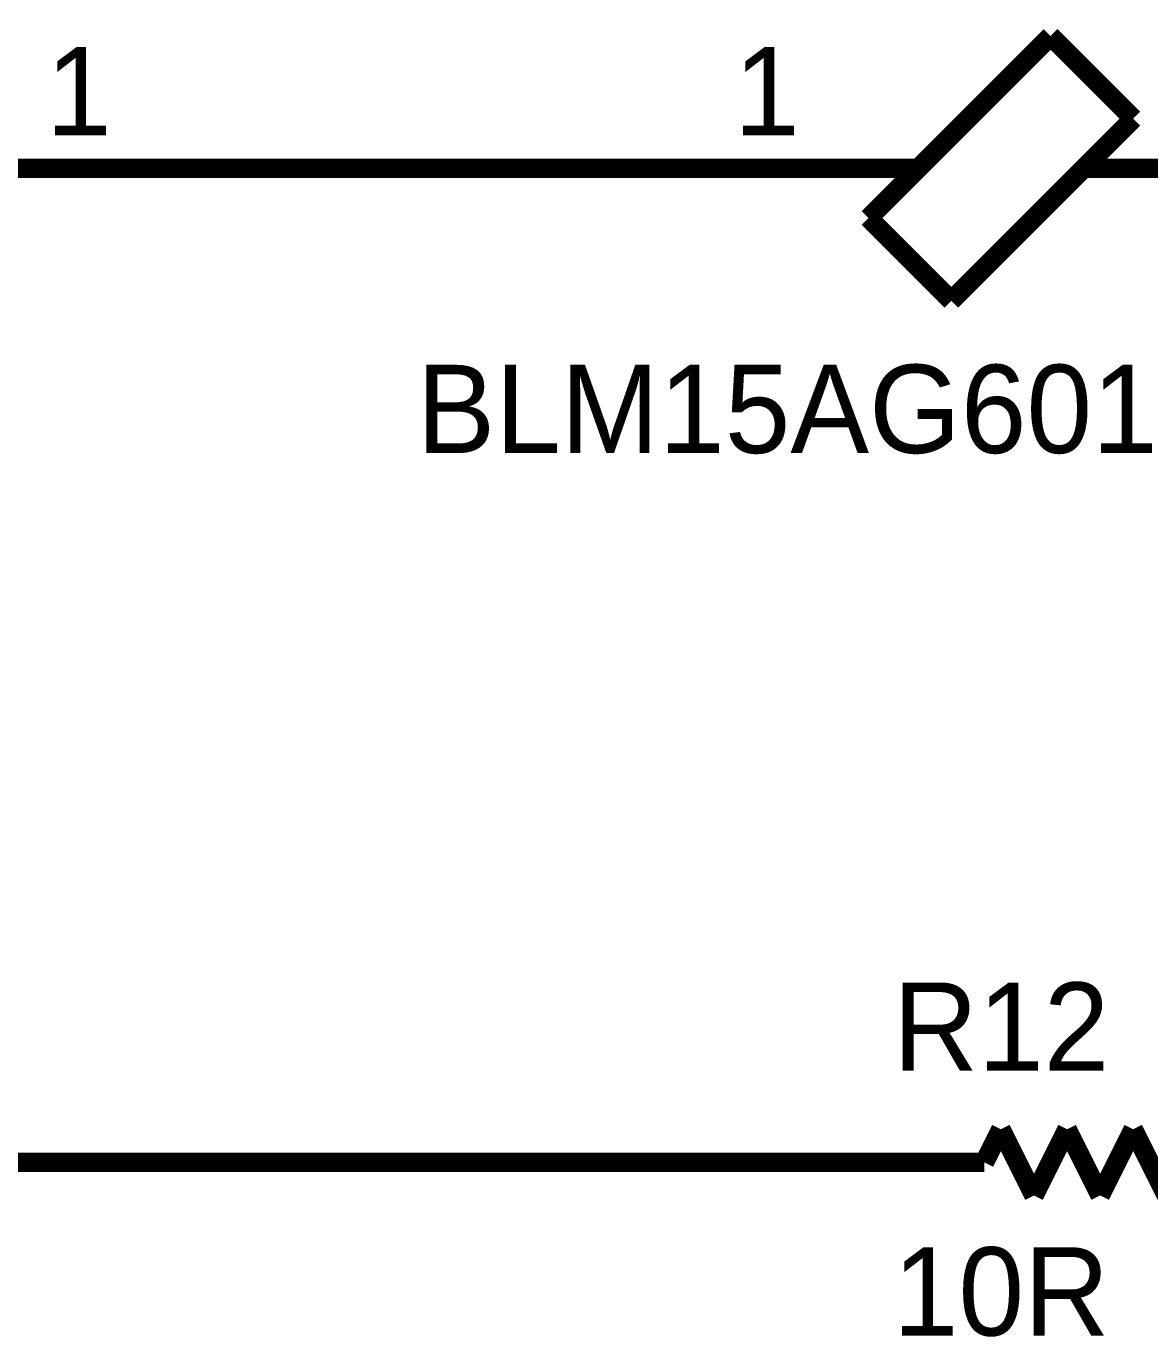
# Model space of a CAD drawing. Header units: inches. Extents: x 0 to 9.5, y -0.01 to 7.51.
# Drawn here: x 1.862 to 2.541, y 5.795 to 6.586 of the extents above; entities that cross this region are included whole.
import ezdxf

# ---------------------------------------------------------------- set-up
doc = ezdxf.new("R2010")
doc.units = ezdxf.units.IN
doc.header["$MEASUREMENT"] = 0
doc.layers.add('Sheet', color=255, linetype='Continuous')

msp = doc.modelspace()

# ---------------------------------------------------------------- linework, layer by layer
at = {"layer": 'Sheet'}
for points in [[(2.37101, 6.46995, 0.0118, 0.0118, 0), (2.48084, 6.57981, 0.0118, 0.0118, 0)], [(2.48084, 6.57981, 0.0118, 0.0118, 0), (2.53076, 6.52987, 0.0118, 0.0118, 0)], [(2.42093, 6.42001, 0.0118, 0.0118, 0), (2.53076, 6.52987, 0.0118, 0.0118, 0)], [(1.80122, 6.49991, 0.0118, 0.0118, 0), (2.00091, 6.49991, 0.0118, 0.0118, 0)], [(2.00091, 6.49991, 0.0118, 0.0118, 0), (2.20127, 6.49991, 0.0118, 0.0118, 0)], [(2.40096, 6.49991, 0.0118, 0.0118, 0), (2.20127, 6.49991, 0.0118, 0.0118, 0)], [(2.40096, 6.49991, 0.0118, 0.0118, 0), (2.37101, 6.49991, 0.0118, 0.0118, 0)], [(2.50081, 6.49991, 0.0118, 0.0118, 0), (2.70116, 6.49991, 0.0118, 0.0118, 0)], [(2.50081, 6.49991, 0.0118, 0.0118, 0), (2.53076, 6.49991, 0.0118, 0.0118, 0)], [(2.42093, 6.42001, 0.0118, 0.0118, 0), (2.37101, 6.46995, 0.0118, 0.0118, 0)], [(2.45088, 5.91997, 0.0118, 0.0118, 0), (2.4409, 5.89999, 0.0118, 0.0118, 0)], [(2.47085, 5.88002, 0.0118, 0.0118, 0), (2.45088, 5.91997, 0.0118, 0.0118, 0)], [(2.49082, 5.91997, 0.0118, 0.0118, 0), (2.47085, 5.88002, 0.0118, 0.0118, 0)], [(2.51079, 5.88002, 0.0118, 0.0118, 0), (2.49082, 5.91997, 0.0118, 0.0118, 0)], [(2.53076, 5.91997, 0.0118, 0.0118, 0), (2.51079, 5.88002, 0.0118, 0.0118, 0)], [(2.55073, 5.88002, 0.0118, 0.0118, 0), (2.53076, 5.91997, 0.0118, 0.0118, 0)], [(1.30132, 5.89999, 0.0118, 0.0118, 0), (2.30111, 5.89999, 0.0118, 0.0118, 0)], [(2.40096, 5.89999, 0.0118, 0.0118, 0), (2.30111, 5.89999, 0.0118, 0.0118, 0)], [(2.4409, 5.89999, 0.0118, 0.0118, 0), (2.40096, 5.89999, 0.0118, 0.0118, 0)]]:
    msp.add_lwpolyline(points, format="xyseb", dxfattribs=at)

# ---------------------------------------------------------------- texts
for s, height, p in [('1', 0.05327, (1.87444, 6.51989)), ('1', 0.05327, (2.2898, 6.51989)), ('BLM15AG601SN1D', 0.053267, (2.09809, 6.32812)), ('R12', 0.053267, (2.38565, 5.95526)), ('10R', 0.053267, (2.38565, 5.79545))]:
    msp.add_text(s, height=height, dxfattribs=at).set_placement(p)

doc.saveas('drawing.dxf')
